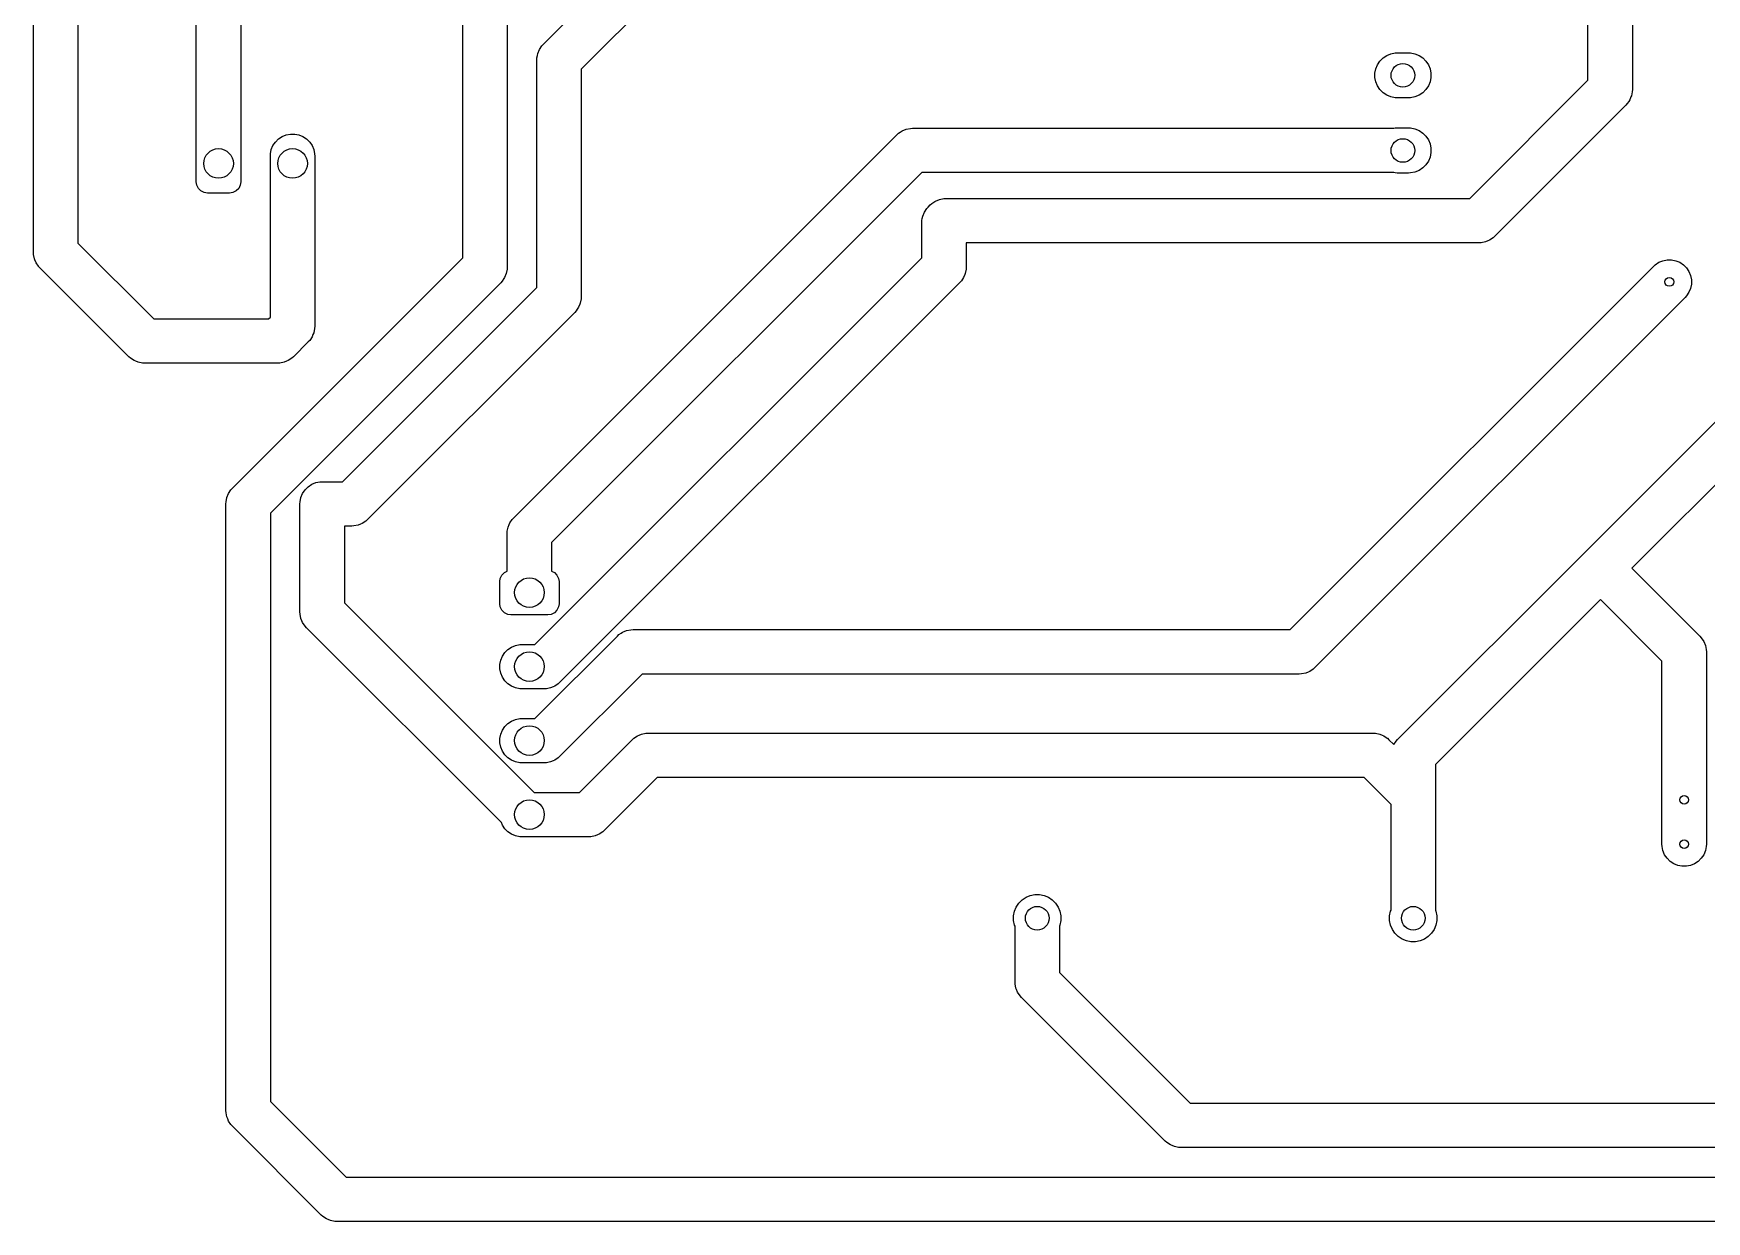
# Model space of a CAD drawing. Header units: inches. Extents: x 2.65 to 7, y -5.19 to -1.64.
# Drawn here: x 2.648 to 4.872, y -5.187 to -3.607 of the extents above; entities that cross this region are included whole.
import ezdxf

# ---------------------------------------------------------------- set-up
doc = ezdxf.new("R2010")
doc.units = ezdxf.units.IN
doc.header["$MEASUREMENT"] = 0
doc.layers.add('B.Cu', color=153, linetype='CONTINUOUS', true_color=0x4d7fc4)

msp = doc.modelspace()

# ---------------------------------------------------------------- linework, layer by layer
at = {"layer": 'B.Cu', "linetype": 'CONTINUOUS'}
for p, q in [((2.6476, -3.8976), (2.6476, -1.8148)), ((2.7067, -1.827), (2.7067, -3.8854)), ((4.7146, -3.6689), (4.7146, -3.0906)), ((4.7736, -3.1028), (4.7736, -3.6811)), ((3.3256, -3.6209), (3.4921, -3.4543)), ((3.2185, -3.9051), (3.2185, -3.4843)), ((3.5425, -3.4874), (3.376, -3.654)), ((3.2776, -3.4965), (3.2776, -3.9173)), ((2.8642, -3.7549), (2.8642, -3.5555)), ((2.9232, -3.5433), (2.9232, -3.7549)), ((3.3204, -3.6278), (3.3236, -3.623)), ((3.3236, -3.623), (3.3256, -3.6209)), ((3.3169, -3.6417), (3.3171, -3.6388)), ((3.3169, -3.9445), (3.3169, -3.6417)), ((3.3171, -3.6388), (3.3177, -3.6357)), ((3.3177, -3.6357), (3.3182, -3.6332)), ((3.3182, -3.6332), (3.3204, -3.6278)), ((3.3204, -3.6278), (3.3204, -3.6278)), ((4.4324, -3.6535), (4.4346, -3.6481)), ((4.4346, -3.6481), (4.4379, -3.6432)), ((4.4379, -3.6432), (4.4421, -3.639)), ((4.4421, -3.639), (4.447, -3.6357)), ((4.447, -3.6357), (4.4524, -3.6335)), ((4.4524, -3.6335), (4.4582, -3.6323)), ((4.4582, -3.6323), (4.4611, -3.6322)), ((4.4611, -3.6322), (4.4759, -3.6322)), ((4.4759, -3.6322), (4.4788, -3.6323)), ((4.4788, -3.6323), (4.4846, -3.6335)), ((4.4846, -3.6335), (4.49, -3.6357)), ((4.49, -3.6357), (4.4949, -3.639)), ((4.4949, -3.639), (4.4991, -3.6432)), ((4.4991, -3.6432), (4.5024, -3.6481)), ((4.5024, -3.6481), (4.5046, -3.6535)), ((4.7103, -4.297), (5.366, -3.6413)), ((3.376, -3.654), (3.376, -3.9567)), ((4.4312, -3.6593), (4.4324, -3.6535)), ((4.4312, -3.6651), (4.4312, -3.6593)), ((4.4324, -3.6709), (4.4312, -3.6651)), ((4.5046, -3.6535), (4.5058, -3.6593)), ((4.5058, -3.6651), (4.5046, -3.6709)), ((4.5058, -3.6593), (4.5058, -3.6651)), ((4.5574, -3.826), (4.7146, -3.6689)), ((4.4346, -3.6763), (4.4324, -3.6709)), ((4.4379, -3.6812), (4.4346, -3.6763)), ((4.4421, -3.6854), (4.4379, -3.6812)), ((4.447, -3.6887), (4.4421, -3.6854)), ((4.4524, -3.6909), (4.447, -3.6887)), ((4.4582, -3.6921), (4.4524, -3.6909)), ((4.4611, -3.6922), (4.4582, -3.6921)), ((4.4759, -3.6922), (4.4611, -3.6922)), ((4.4788, -3.6921), (4.4759, -3.6922)), ((4.4846, -3.6909), (4.4788, -3.6921)), ((4.49, -3.6887), (4.4846, -3.6909)), ((4.4949, -3.6854), (4.49, -3.6887)), ((4.4991, -3.6812), (4.4949, -3.6854)), ((4.5024, -3.6763), (4.4991, -3.6812)), ((4.5046, -3.6709), (4.5024, -3.6763)), ((4.7718, -3.6909), (4.7701, -3.695)), ((4.7724, -3.6897), (4.7718, -3.6909)), ((4.7735, -3.684), (4.7724, -3.6897)), ((5.3991, -3.6917), (4.773, -4.3178)), ((4.7736, -3.6811), (4.7735, -3.684)), ((4.765, -3.702), (4.5906, -3.8764)), ((4.7669, -3.6998), (4.765, -3.702)), ((4.7688, -3.6969), (4.7669, -3.6998)), ((4.7701, -3.695), (4.7688, -3.6969)), ((3.8002, -3.7378), (3.8026, -3.7362)), ((3.8026, -3.7362), (3.808, -3.7339)), ((3.808, -3.7339), (3.8136, -3.7328)), ((3.8136, -3.7328), (3.8165, -3.7327)), ((3.8165, -3.7327), (4.4565, -3.7327)), ((4.4565, -3.7327), (4.4582, -3.7323)), ((4.4582, -3.7323), (4.4611, -3.7322)), ((4.4611, -3.7322), (4.4759, -3.7322)), ((4.4759, -3.7322), (4.4788, -3.7323)), ((4.4788, -3.7323), (4.4846, -3.7335)), ((4.4846, -3.7335), (4.49, -3.7357)), ((4.49, -3.7357), (4.4949, -3.739)), ((2.8642, -3.8041), (2.8642, -3.7549)), ((2.9232, -3.7549), (2.9232, -3.8041)), ((2.9639, -3.7611), (2.9661, -3.7558)), ((2.9661, -3.7558), (2.9693, -3.751)), ((2.9693, -3.751), (2.9734, -3.7469)), ((2.9734, -3.7469), (2.9782, -3.7436)), ((2.9782, -3.7436), (2.9836, -3.7414)), ((2.9836, -3.7414), (2.9892, -3.7403)), ((2.9892, -3.7403), (2.995, -3.7403)), ((2.995, -3.7403), (3.0007, -3.7414)), ((3.0007, -3.7414), (3.006, -3.7436)), ((3.006, -3.7436), (3.0109, -3.7469)), ((3.0109, -3.7469), (3.015, -3.751)), ((3.015, -3.751), (3.0182, -3.7558)), ((3.0182, -3.7558), (3.0204, -3.7611)), ((3.2862, -4.2508), (3.7957, -3.7413)), ((3.7957, -3.7413), (3.7978, -3.7394)), ((3.7978, -3.7394), (3.8002, -3.7378)), ((4.4949, -3.739), (4.4991, -3.7432)), ((4.4991, -3.7432), (4.5024, -3.7481)), ((4.5024, -3.7481), (4.5046, -3.7535)), ((4.5046, -3.7535), (4.5058, -3.7593)), ((4.5058, -3.7593), (4.5058, -3.7651)), ((2.9626, -3.7697), (2.9627, -3.7668)), ((2.9626, -3.7795), (2.9626, -3.7697)), ((2.9626, -3.9838), (2.9626, -3.7795)), ((2.9627, -3.7668), (2.9639, -3.7611)), ((3.0204, -3.7611), (3.0215, -3.7668)), ((3.0215, -3.7668), (3.0217, -3.7697)), ((3.0217, -3.7697), (3.0217, -3.7795)), ((3.0217, -3.7795), (3.0217, -3.9961)), ((4.4991, -3.7812), (4.4949, -3.7854)), ((4.5024, -3.7763), (4.4991, -3.7812)), ((4.5046, -3.7709), (4.5024, -3.7763)), ((4.5058, -3.7651), (4.5046, -3.7709)), ((3.8288, -3.7917), (3.3366, -4.2839)), ((4.4565, -3.7917), (3.8288, -3.7917)), ((4.4582, -3.7921), (4.4565, -3.7917)), ((4.4611, -3.7922), (4.4582, -3.7921)), ((4.4759, -3.7922), (4.4611, -3.7922)), ((4.4788, -3.7921), (4.4759, -3.7922)), ((4.4846, -3.7909), (4.4788, -3.7921)), ((4.49, -3.7887), (4.4846, -3.7909)), ((4.4949, -3.7854), (4.49, -3.7887)), ((2.8648, -3.8083), (2.8642, -3.8041)), ((2.8669, -3.8127), (2.8648, -3.8083)), ((2.8704, -3.8161), (2.8669, -3.8127)), ((2.8747, -3.8183), (2.8704, -3.8161)), ((2.8789, -3.8189), (2.8747, -3.8183)), ((2.9085, -3.8189), (2.8789, -3.8189)), ((2.9127, -3.8183), (2.9085, -3.8189)), ((2.917, -3.8161), (2.9127, -3.8183)), ((2.9205, -3.8127), (2.917, -3.8161)), ((2.9226, -3.8083), (2.9205, -3.8127)), ((2.9232, -3.8041), (2.9226, -3.8083)), ((3.8524, -3.8273), (3.8581, -3.8261)), ((3.8581, -3.8261), (3.861, -3.826)), ((3.861, -3.826), (4.5574, -3.826)), ((3.83, -3.8497), (3.8322, -3.8443)), ((3.8322, -3.8443), (3.8354, -3.8395)), ((3.8322, -3.8443), (3.8322, -3.8443)), ((3.8354, -3.8395), (3.8374, -3.8374)), ((3.8374, -3.8374), (3.8401, -3.8346)), ((3.8401, -3.8346), (3.8423, -3.8327)), ((3.8423, -3.8327), (3.8463, -3.83)), ((3.8463, -3.83), (3.8471, -3.8295)), ((3.8471, -3.8295), (3.8524, -3.8273)), ((3.8287, -3.8583), (3.8289, -3.8554)), ((3.8287, -3.9051), (3.8287, -3.8583)), ((3.8289, -3.8554), (3.8294, -3.8526)), ((3.8294, -3.8526), (3.83, -3.8497)), ((2.7067, -3.8854), (2.8075, -3.9862)), ((4.5697, -3.885), (3.8878, -3.885)), ((3.8878, -3.885), (3.8878, -3.9173)), ((4.5726, -3.8849), (4.5697, -3.885)), ((4.5782, -3.8838), (4.5726, -3.8849)), ((4.5814, -3.8825), (4.5782, -3.8838)), ((4.5836, -3.8816), (4.5814, -3.8825)), ((4.5884, -3.8783), (4.5836, -3.8816)), ((4.5906, -3.8764), (4.5884, -3.8783)), ((2.6478, -3.9005), (2.6476, -3.8976)), ((2.6489, -3.9062), (2.6478, -3.9005)), ((2.6495, -3.9076), (2.6489, -3.9062)), ((2.6511, -3.9116), (2.6495, -3.9076)), ((2.6542, -3.9161), (2.6511, -3.9116)), ((2.9122, -4.2114), (3.2185, -3.9051)), ((3.3145, -4.4193), (3.8287, -3.9051)), ((4.802, -3.9161), (4.8041, -3.9142)), ((4.8041, -3.9142), (4.8089, -3.911)), ((4.8089, -3.911), (4.8143, -3.9088)), ((4.8143, -3.9088), (4.8199, -3.9076)), ((4.8199, -3.9076), (4.8257, -3.9076)), ((4.8257, -3.9076), (4.8314, -3.9088)), ((4.8314, -3.9088), (4.8368, -3.911)), ((4.8368, -3.911), (4.8416, -3.9142)), ((4.8416, -3.9142), (4.8457, -3.9183)), ((2.6543, -3.9164), (2.6542, -3.9161)), ((2.6563, -3.9185), (2.6543, -3.9164)), ((2.7744, -4.0366), (2.6563, -3.9185)), ((3.2709, -3.9361), (3.2689, -3.9382)), ((3.2732, -3.9325), (3.2709, -3.9361)), ((3.2741, -3.9312), (3.2732, -3.9325)), ((3.2763, -3.9259), (3.2741, -3.9312)), ((3.2774, -3.9202), (3.2763, -3.9259)), ((3.2776, -3.9173), (3.2774, -3.9202)), ((3.8811, -3.9361), (3.8791, -3.9382)), ((3.8815, -3.9355), (3.8811, -3.9361)), ((3.8843, -3.9312), (3.8815, -3.9355)), ((3.8859, -3.9273), (3.8843, -3.9312)), ((3.8865, -3.9259), (3.8859, -3.9273)), ((3.8877, -3.9202), (3.8865, -3.9259)), ((3.8878, -3.9173), (3.8877, -3.9202)), ((4.3185, -4.3996), (4.802, -3.9161)), ((4.8457, -3.9183), (4.8489, -3.9231)), ((4.8489, -3.9231), (4.8511, -3.9284)), ((4.8511, -3.9284), (4.8522, -3.9341)), ((4.8522, -3.9341), (4.8522, -3.9399)), ((3.2689, -3.9382), (2.9626, -4.2445)), ((3.0586, -4.2028), (3.3169, -3.9445)), ((3.8791, -3.9382), (3.3477, -4.4697)), ((3.3758, -3.9596), (3.3747, -3.9653)), ((3.376, -3.9567), (3.3758, -3.9596)), ((4.8437, -3.9579), (4.3516, -4.45)), ((4.8457, -3.9557), (4.8437, -3.9579)), ((4.8489, -3.9509), (4.8457, -3.9557)), ((4.8511, -3.9456), (4.8489, -3.9509)), ((4.8522, -3.9399), (4.8511, -3.9456)), ((3.3673, -3.9776), (3.0917, -4.2532)), ((3.3693, -3.9754), (3.3673, -3.9776)), ((3.3707, -3.9732), (3.3693, -3.9754)), ((3.3725, -3.9706), (3.3707, -3.9732)), ((3.3741, -3.9667), (3.3725, -3.9706)), ((3.3747, -3.9653), (3.3741, -3.9667)), ((2.8075, -3.9862), (2.9602, -3.9862)), ((2.9602, -3.9862), (2.9626, -3.9838)), ((3.0215, -3.999), (3.0204, -4.0046)), ((3.0217, -3.9961), (3.0215, -3.999)), ((3.013, -4.0169), (2.9933, -4.0366)), ((3.015, -4.0148), (3.013, -4.0169)), ((3.0182, -4.01), (3.015, -4.0148)), ((3.0193, -4.0072), (3.0182, -4.01)), ((3.0204, -4.0046), (3.0193, -4.0072)), ((2.7765, -4.0386), (2.7744, -4.0366)), ((2.7814, -4.0418), (2.7765, -4.0386)), ((2.7836, -4.0427), (2.7814, -4.0418)), ((2.7867, -4.044), (2.7836, -4.0427)), ((2.7924, -4.0451), (2.7867, -4.044)), ((2.7953, -4.0453), (2.7924, -4.0451)), ((2.9724, -4.0453), (2.7953, -4.0453)), ((2.9753, -4.0451), (2.9724, -4.0453)), ((2.981, -4.044), (2.9753, -4.0451)), ((2.9841, -4.0427), (2.981, -4.044)), ((2.9864, -4.0418), (2.9841, -4.0427)), ((2.9912, -4.0386), (2.9864, -4.0418)), ((2.9933, -4.0366), (2.9912, -4.0386)), ((3.0176, -4.2062), (3.0229, -4.204)), ((3.0229, -4.204), (3.0286, -4.2029)), ((3.0286, -4.2029), (3.0315, -4.2028)), ((3.0315, -4.2028), (3.0586, -4.2028)), ((2.9037, -4.2294), (2.9048, -4.2237)), ((2.9048, -4.2237), (2.907, -4.2184)), ((2.907, -4.2184), (2.9102, -4.2136)), ((2.907, -4.2184), (2.907, -4.2184)), ((2.9102, -4.2136), (2.9122, -4.2114)), ((3.0021, -4.2294), (3.0032, -4.2237)), ((3.0032, -4.2237), (3.0055, -4.2184)), ((3.0055, -4.2184), (3.0087, -4.2136)), ((3.0087, -4.2136), (3.0128, -4.2095)), ((3.0128, -4.2095), (3.0176, -4.2062)), ((2.9035, -4.2323), (2.9037, -4.2294)), ((2.9035, -5.0394), (2.9035, -4.2323)), ((2.9626, -4.2445), (2.9626, -5.0271)), ((3.002, -4.2323), (3.0021, -4.2294)), ((3.002, -4.3761), (3.002, -4.2323)), ((3.0709, -4.2618), (3.061, -4.2618)), ((3.061, -4.2618), (3.061, -4.3639)), ((3.0738, -4.2617), (3.0709, -4.2618)), ((3.0794, -4.2605), (3.0738, -4.2617)), ((3.0826, -4.2592), (3.0794, -4.2605)), ((3.0848, -4.2583), (3.0826, -4.2592)), ((3.0896, -4.2551), (3.0848, -4.2583)), ((3.0917, -4.2532), (3.0896, -4.2551)), ((3.2776, -4.2717), (3.2777, -4.2688)), ((3.2777, -4.2688), (3.2788, -4.2631)), ((3.2788, -4.2631), (3.2801, -4.2599)), ((3.2801, -4.2599), (3.281, -4.2577)), ((3.281, -4.2577), (3.2843, -4.2529)), ((3.2843, -4.2529), (3.2862, -4.2508)), ((3.2776, -4.3218), (3.2776, -4.2717)), ((3.3366, -4.2839), (3.3366, -4.3218)), ((4.4614, -4.5459), (4.7103, -4.297)), ((3.2677, -4.3356), (3.2683, -4.3314)), ((3.2677, -4.3652), (3.2677, -4.3356)), ((3.2683, -4.3314), (3.2705, -4.3271)), ((3.2705, -4.3271), (3.2739, -4.3236)), ((3.2739, -4.3236), (3.2776, -4.3218)), ((3.3366, -4.3218), (3.3403, -4.3236)), ((3.3403, -4.3236), (3.3437, -4.3271)), ((3.3437, -4.3271), (3.3458, -4.3314)), ((3.3458, -4.3314), (3.3465, -4.3356)), ((3.3465, -4.3356), (3.3465, -4.3652)), ((4.773, -4.3178), (4.8634, -4.4083)), ((4.7312, -4.3596), (4.5118, -4.579)), ((4.813, -4.4414), (4.7312, -4.3596)), ((3.0021, -4.379), (3.002, -4.3761)), ((3.0032, -4.3847), (3.0021, -4.379)), ((3.061, -4.3639), (3.3132, -4.6161)), ((3.2683, -4.3694), (3.2677, -4.3652)), ((3.2705, -4.3737), (3.2683, -4.3694)), ((3.2739, -4.3772), (3.2705, -4.3737)), ((3.2783, -4.3793), (3.2739, -4.3772)), ((3.2825, -4.3799), (3.2783, -4.3793)), ((3.3317, -4.3799), (3.2825, -4.3799)), ((3.3359, -4.3793), (3.3317, -4.3799)), ((3.3403, -4.3772), (3.3359, -4.3793)), ((3.3437, -4.3737), (3.3403, -4.3772)), ((3.3458, -4.3694), (3.3437, -4.3737)), ((3.3465, -4.3652), (3.3458, -4.3694)), ((3.0045, -4.3879), (3.0032, -4.3847)), ((3.0055, -4.3901), (3.0045, -4.3879)), ((3.0087, -4.3949), (3.0055, -4.3901)), ((3.0106, -4.397), (3.0087, -4.3949)), ((3.2698, -4.6562), (3.0106, -4.397)), ((3.4261, -4.4063), (3.429, -4.4044)), ((3.429, -4.4044), (3.431, -4.4031)), ((3.431, -4.4031), (3.4332, -4.4022)), ((3.4332, -4.4022), (3.4363, -4.4009)), ((3.4363, -4.4009), (3.442, -4.3997)), ((3.442, -4.3997), (3.4449, -4.3996)), ((3.4449, -4.3996), (4.3185, -4.3996)), ((3.2744, -4.4301), (3.2785, -4.426)), ((3.2785, -4.426), (3.2833, -4.4228)), ((3.2833, -4.4228), (3.2887, -4.4206)), ((3.2887, -4.4206), (3.2943, -4.4194)), ((3.2943, -4.4194), (3.2972, -4.4193)), ((3.2972, -4.4193), (3.3145, -4.4193)), ((3.3145, -4.5177), (3.424, -4.4083)), ((3.424, -4.4083), (3.4261, -4.4063)), ((4.8634, -4.4083), (4.8653, -4.4104)), ((4.8653, -4.4104), (4.8686, -4.4152)), ((4.8686, -4.4152), (4.8686, -4.4152)), ((4.8686, -4.4152), (4.8708, -4.4206)), ((4.8708, -4.4206), (4.8719, -4.426)), ((4.8719, -4.426), (4.8719, -4.4262)), ((4.8719, -4.4262), (4.872, -4.4291)), ((3.2679, -4.4459), (3.269, -4.4402)), ((3.2679, -4.4517), (3.2679, -4.4459)), ((3.269, -4.4402), (3.2712, -4.4349)), ((3.2712, -4.4349), (3.2744, -4.4301)), ((4.813, -4.626), (4.813, -4.4414)), ((4.872, -4.4291), (4.872, -4.626)), ((3.269, -4.4574), (3.2679, -4.4517)), ((3.2712, -4.4627), (3.269, -4.4574)), ((3.2744, -4.4676), (3.2712, -4.4627)), ((3.2785, -4.4716), (3.2744, -4.4676)), ((3.3477, -4.4697), (3.3455, -4.4716)), ((3.4571, -4.4587), (3.3477, -4.5681)), ((4.3307, -4.4587), (3.4571, -4.4587)), ((4.3336, -4.4585), (4.3307, -4.4587)), ((4.3393, -4.4574), (4.3336, -4.4585)), ((4.3424, -4.4561), (4.3393, -4.4574)), ((4.3446, -4.4552), (4.3424, -4.4561)), ((4.3494, -4.452), (4.3446, -4.4552)), ((4.3516, -4.45), (4.3494, -4.452)), ((3.2833, -4.4749), (3.2785, -4.4716)), ((3.2887, -4.4771), (3.2833, -4.4749)), ((3.2943, -4.4782), (3.2887, -4.4771)), ((3.2972, -4.4783), (3.2943, -4.4782)), ((3.3071, -4.4783), (3.2972, -4.4783)), ((3.3268, -4.4783), (3.3071, -4.4783)), ((3.3297, -4.4782), (3.3268, -4.4783)), ((3.3353, -4.4771), (3.3297, -4.4782)), ((3.3385, -4.4758), (3.3353, -4.4771)), ((3.3407, -4.4749), (3.3385, -4.4758)), ((3.3455, -4.4716), (3.3407, -4.4749)), ((3.269, -4.5387), (3.2712, -4.5333)), ((3.2712, -4.5333), (3.2744, -4.5285)), ((3.2744, -4.5285), (3.2785, -4.5244)), ((3.2785, -4.5244), (3.2833, -4.5212)), ((3.2833, -4.5212), (3.2887, -4.519)), ((3.2887, -4.519), (3.2943, -4.5179)), ((3.2943, -4.5179), (3.2972, -4.5177)), ((3.2972, -4.5177), (3.3145, -4.5177)), ((3.456, -4.5387), (3.4617, -4.5375)), ((3.4617, -4.5375), (3.4646, -4.5374)), ((3.4646, -4.5374), (4.4291, -4.5374)), ((4.4291, -4.5374), (4.432, -4.5375)), ((4.432, -4.5375), (4.4377, -4.5387)), ((3.2679, -4.5443), (3.269, -4.5387)), ((3.2679, -4.5501), (3.2679, -4.5443)), ((3.269, -4.5558), (3.2679, -4.5501)), ((3.2712, -4.5612), (3.269, -4.5558)), ((3.3736, -4.6161), (3.4437, -4.5461)), ((3.4437, -4.5461), (3.4458, -4.5441)), ((3.4458, -4.5441), (3.4461, -4.5439)), ((3.4461, -4.5439), (3.4506, -4.5409)), ((3.4506, -4.5409), (3.4529, -4.54)), ((3.4529, -4.54), (3.456, -4.5387)), ((4.4377, -4.5387), (4.4408, -4.54)), ((4.4408, -4.54), (4.4431, -4.5409)), ((4.4431, -4.5409), (4.4476, -4.5439)), ((4.4476, -4.5439), (4.4479, -4.5441)), ((4.4479, -4.5441), (4.45, -4.5461)), ((4.45, -4.5461), (4.4565, -4.5525)), ((4.4565, -4.5525), (4.4595, -4.548)), ((4.4595, -4.548), (4.4614, -4.5459)), ((3.2744, -4.566), (3.2712, -4.5612)), ((3.2785, -4.5701), (3.2744, -4.566)), ((3.2833, -4.5733), (3.2785, -4.5701)), ((3.2887, -4.5755), (3.2833, -4.5733)), ((3.2943, -4.5766), (3.2887, -4.5755)), ((3.2972, -4.5768), (3.2943, -4.5766)), ((3.3071, -4.5768), (3.2972, -4.5768)), ((3.3268, -4.5768), (3.3071, -4.5768)), ((3.3297, -4.5766), (3.3268, -4.5768)), ((3.3353, -4.5755), (3.3297, -4.5766)), ((3.3387, -4.5741), (3.3353, -4.5755)), ((3.3407, -4.5733), (3.3387, -4.5741)), ((3.3455, -4.5701), (3.3407, -4.5733)), ((3.3477, -4.5681), (3.3455, -4.5701)), ((4.5118, -4.579), (4.5118, -4.6201)), ((3.4768, -4.5965), (3.4067, -4.6665)), ((4.4169, -4.5965), (3.4768, -4.5965)), ((4.4528, -4.6323), (4.4169, -4.5965)), ((3.3132, -4.6161), (3.3169, -4.6161)), ((3.3169, -4.6161), (3.3736, -4.6161)), ((4.5118, -4.6201), (4.5118, -4.7728)), ((4.813, -4.685), (4.813, -4.626)), ((4.872, -4.626), (4.872, -4.685)), ((4.4528, -4.7728), (4.4528, -4.6323)), ((3.2712, -4.6596), (3.2698, -4.6562)), ((3.2744, -4.6644), (3.2712, -4.6596)), ((3.2785, -4.6685), (3.2744, -4.6644)), ((3.2833, -4.6717), (3.2785, -4.6685)), ((3.4046, -4.6685), (3.3997, -4.6717)), ((3.4067, -4.6665), (3.4046, -4.6685)), ((3.2887, -4.6739), (3.2833, -4.6717)), ((3.2943, -4.6751), (3.2887, -4.6739)), ((3.2972, -4.6752), (3.2943, -4.6751)), ((3.301, -4.6752), (3.2972, -4.6752)), ((3.3071, -4.6752), (3.301, -4.6752)), ((3.3858, -4.6752), (3.3071, -4.6752)), ((3.3887, -4.6751), (3.3858, -4.6752)), ((3.3944, -4.6739), (3.3887, -4.6751)), ((3.3975, -4.6726), (3.3944, -4.6739)), ((3.3997, -4.6717), (3.3975, -4.6726)), ((4.8131, -4.6879), (4.813, -4.685)), ((4.8143, -4.6936), (4.8131, -4.6879)), ((4.8165, -4.699), (4.8143, -4.6936)), ((4.8708, -4.6936), (4.8686, -4.699)), ((4.8719, -4.6879), (4.8708, -4.6936)), ((4.872, -4.685), (4.8719, -4.6879)), ((4.8197, -4.7038), (4.8165, -4.699)), ((4.8238, -4.7079), (4.8197, -4.7038)), ((4.8286, -4.7111), (4.8238, -4.7079)), ((4.8339, -4.7133), (4.8286, -4.7111)), ((4.8396, -4.7144), (4.8339, -4.7133)), ((4.8454, -4.7144), (4.8396, -4.7144)), ((4.8511, -4.7133), (4.8454, -4.7144)), ((4.8564, -4.7111), (4.8511, -4.7133)), ((4.8613, -4.7079), (4.8564, -4.7111)), ((4.8653, -4.7038), (4.8613, -4.7079)), ((4.8686, -4.699), (4.8653, -4.7038)), ((3.9579, -4.7635), (3.9623, -4.7591)), ((3.9623, -4.7591), (3.9674, -4.7557)), ((3.9674, -4.7557), (3.9731, -4.7533)), ((3.9731, -4.7533), (3.9792, -4.7521)), ((3.9792, -4.7521), (3.9854, -4.7521)), ((3.9854, -4.7521), (3.9914, -4.7533)), ((3.9914, -4.7533), (3.9971, -4.7557)), ((3.9971, -4.7557), (4.0023, -4.7591)), ((4.0023, -4.7591), (4.0066, -4.7635)), ((3.9509, -4.7804), (3.9521, -4.7743)), ((3.9509, -4.7866), (3.9509, -4.7804)), ((3.9521, -4.7743), (3.9545, -4.7686)), ((3.9545, -4.7686), (3.9579, -4.7635)), ((4.0066, -4.7635), (4.0101, -4.7686)), ((4.0101, -4.7686), (4.0124, -4.7743)), ((4.0124, -4.7743), (4.0136, -4.7804)), ((4.0136, -4.7804), (4.0136, -4.7866)), ((4.4509, -4.7804), (4.4521, -4.7743)), ((4.4509, -4.7866), (4.4509, -4.7804)), ((4.4521, -4.7743), (4.4528, -4.7728)), ((4.5118, -4.7728), (4.5124, -4.7743)), ((4.5124, -4.7743), (4.5136, -4.7804)), ((4.5136, -4.7804), (4.5136, -4.7866)), ((3.9521, -4.7926), (3.9509, -4.7866)), ((3.9528, -4.7941), (3.9521, -4.7926)), ((3.9528, -4.8681), (3.9528, -4.7941)), ((4.0124, -4.7926), (4.0118, -4.7941)), ((4.0118, -4.7941), (4.0118, -4.8559)), ((4.0136, -4.7866), (4.0124, -4.7926)), ((4.4521, -4.7926), (4.4509, -4.7866)), ((4.4545, -4.7983), (4.4521, -4.7926)), ((4.4579, -4.8034), (4.4545, -4.7983)), ((4.4623, -4.8078), (4.4579, -4.8034)), ((4.5066, -4.8034), (4.5023, -4.8078)), ((4.5101, -4.7983), (4.5066, -4.8034)), ((4.5124, -4.7926), (4.5101, -4.7983)), ((4.5136, -4.7866), (4.5124, -4.7926)), ((4.4674, -4.8112), (4.4623, -4.8078)), ((4.4731, -4.8136), (4.4674, -4.8112)), ((4.4792, -4.8148), (4.4731, -4.8136)), ((4.4854, -4.8148), (4.4792, -4.8148)), ((4.4914, -4.8136), (4.4854, -4.8148)), ((4.4971, -4.8112), (4.4914, -4.8136)), ((4.5023, -4.8078), (4.4971, -4.8112)), ((3.9529, -4.871), (3.9528, -4.8681)), ((3.954, -4.8767), (3.9529, -4.871)), ((4.0118, -4.8559), (4.1855, -5.0295)), ((3.9547, -4.8784), (3.954, -4.8767)), ((3.9562, -4.882), (3.9547, -4.8784)), ((3.9595, -4.8868), (3.9562, -4.882)), ((3.9614, -4.889), (3.9595, -4.8868)), ((4.1523, -5.0799), (3.9614, -4.889)), ((2.9626, -5.0271), (3.0634, -5.128)), ((2.9037, -5.0423), (2.9035, -5.0394)), ((2.9048, -5.0479), (2.9037, -5.0423)), ((2.9059, -5.0505), (2.9048, -5.0479)), ((4.1855, -5.0295), (5.2437, -5.0295)), ((2.907, -5.0533), (2.9059, -5.0505)), ((2.9102, -5.0581), (2.907, -5.0533)), ((2.9122, -5.0602), (2.9102, -5.0581)), ((3.0303, -5.1784), (2.9122, -5.0602)), ((4.1545, -5.0819), (4.1523, -5.0799)), ((4.1593, -5.0851), (4.1545, -5.0819)), ((4.1615, -5.086), (4.1593, -5.0851)), ((4.1647, -5.0873), (4.1615, -5.086)), ((4.1703, -5.0884), (4.1647, -5.0873)), ((4.1732, -5.0886), (4.1703, -5.0884)), ((5.2559, -5.0886), (4.1732, -5.0886)), ((3.0634, -5.128), (6.7594, -5.128)), ((3.0324, -5.1803), (3.0303, -5.1784)), ((3.0373, -5.1835), (3.0324, -5.1803)), ((3.0395, -5.1844), (3.0373, -5.1835)), ((3.0426, -5.1857), (3.0395, -5.1844)), ((3.0483, -5.1869), (3.0426, -5.1857)), ((3.0512, -5.187), (3.0483, -5.1869)), ((6.7717, -5.187), (3.0512, -5.187))]:
    msp.add_line(p, q, dxfattribs=at)
at = {"layer": 'B.Cu'}
for centre, radius in [((4.4685, -3.6622), 0.0157), ((4.4685, -3.6622), 0.0157), ((4.4685, -3.7622), 0.0157), ((4.4685, -3.7622), 0.0157), ((2.8937, -3.7795), 0.0197), ((2.8937, -3.7795), 0.0197), ((2.9921, -3.7795), 0.0197), ((2.9921, -3.7795), 0.0197), ((4.8228, -3.937), 0.00591), ((4.8228, -3.937), 0.00591), ((3.3071, -4.3504), 0.0197), ((3.3071, -4.3504), 0.0197), ((3.3071, -4.4488), 0.0197), ((3.3071, -4.4488), 0.0197), ((3.3071, -4.5472), 0.0197), ((3.3071, -4.5472), 0.0197), ((3.3071, -4.6457), 0.0197), ((3.3071, -4.6457), 0.0197), ((4.8425, -4.626), 0.00591), ((4.8425, -4.626), 0.00591), ((4.8425, -4.685), 0.00591), ((4.8425, -4.685), 0.00591), ((3.9823, -4.7835), 0.0157), ((3.9823, -4.7835), 0.0157), ((4.4823, -4.7835), 0.0157), ((4.4823, -4.7835), 0.0157)]:
    msp.add_circle(centre, radius, dxfattribs=at)

doc.saveas('drawing.dxf')
